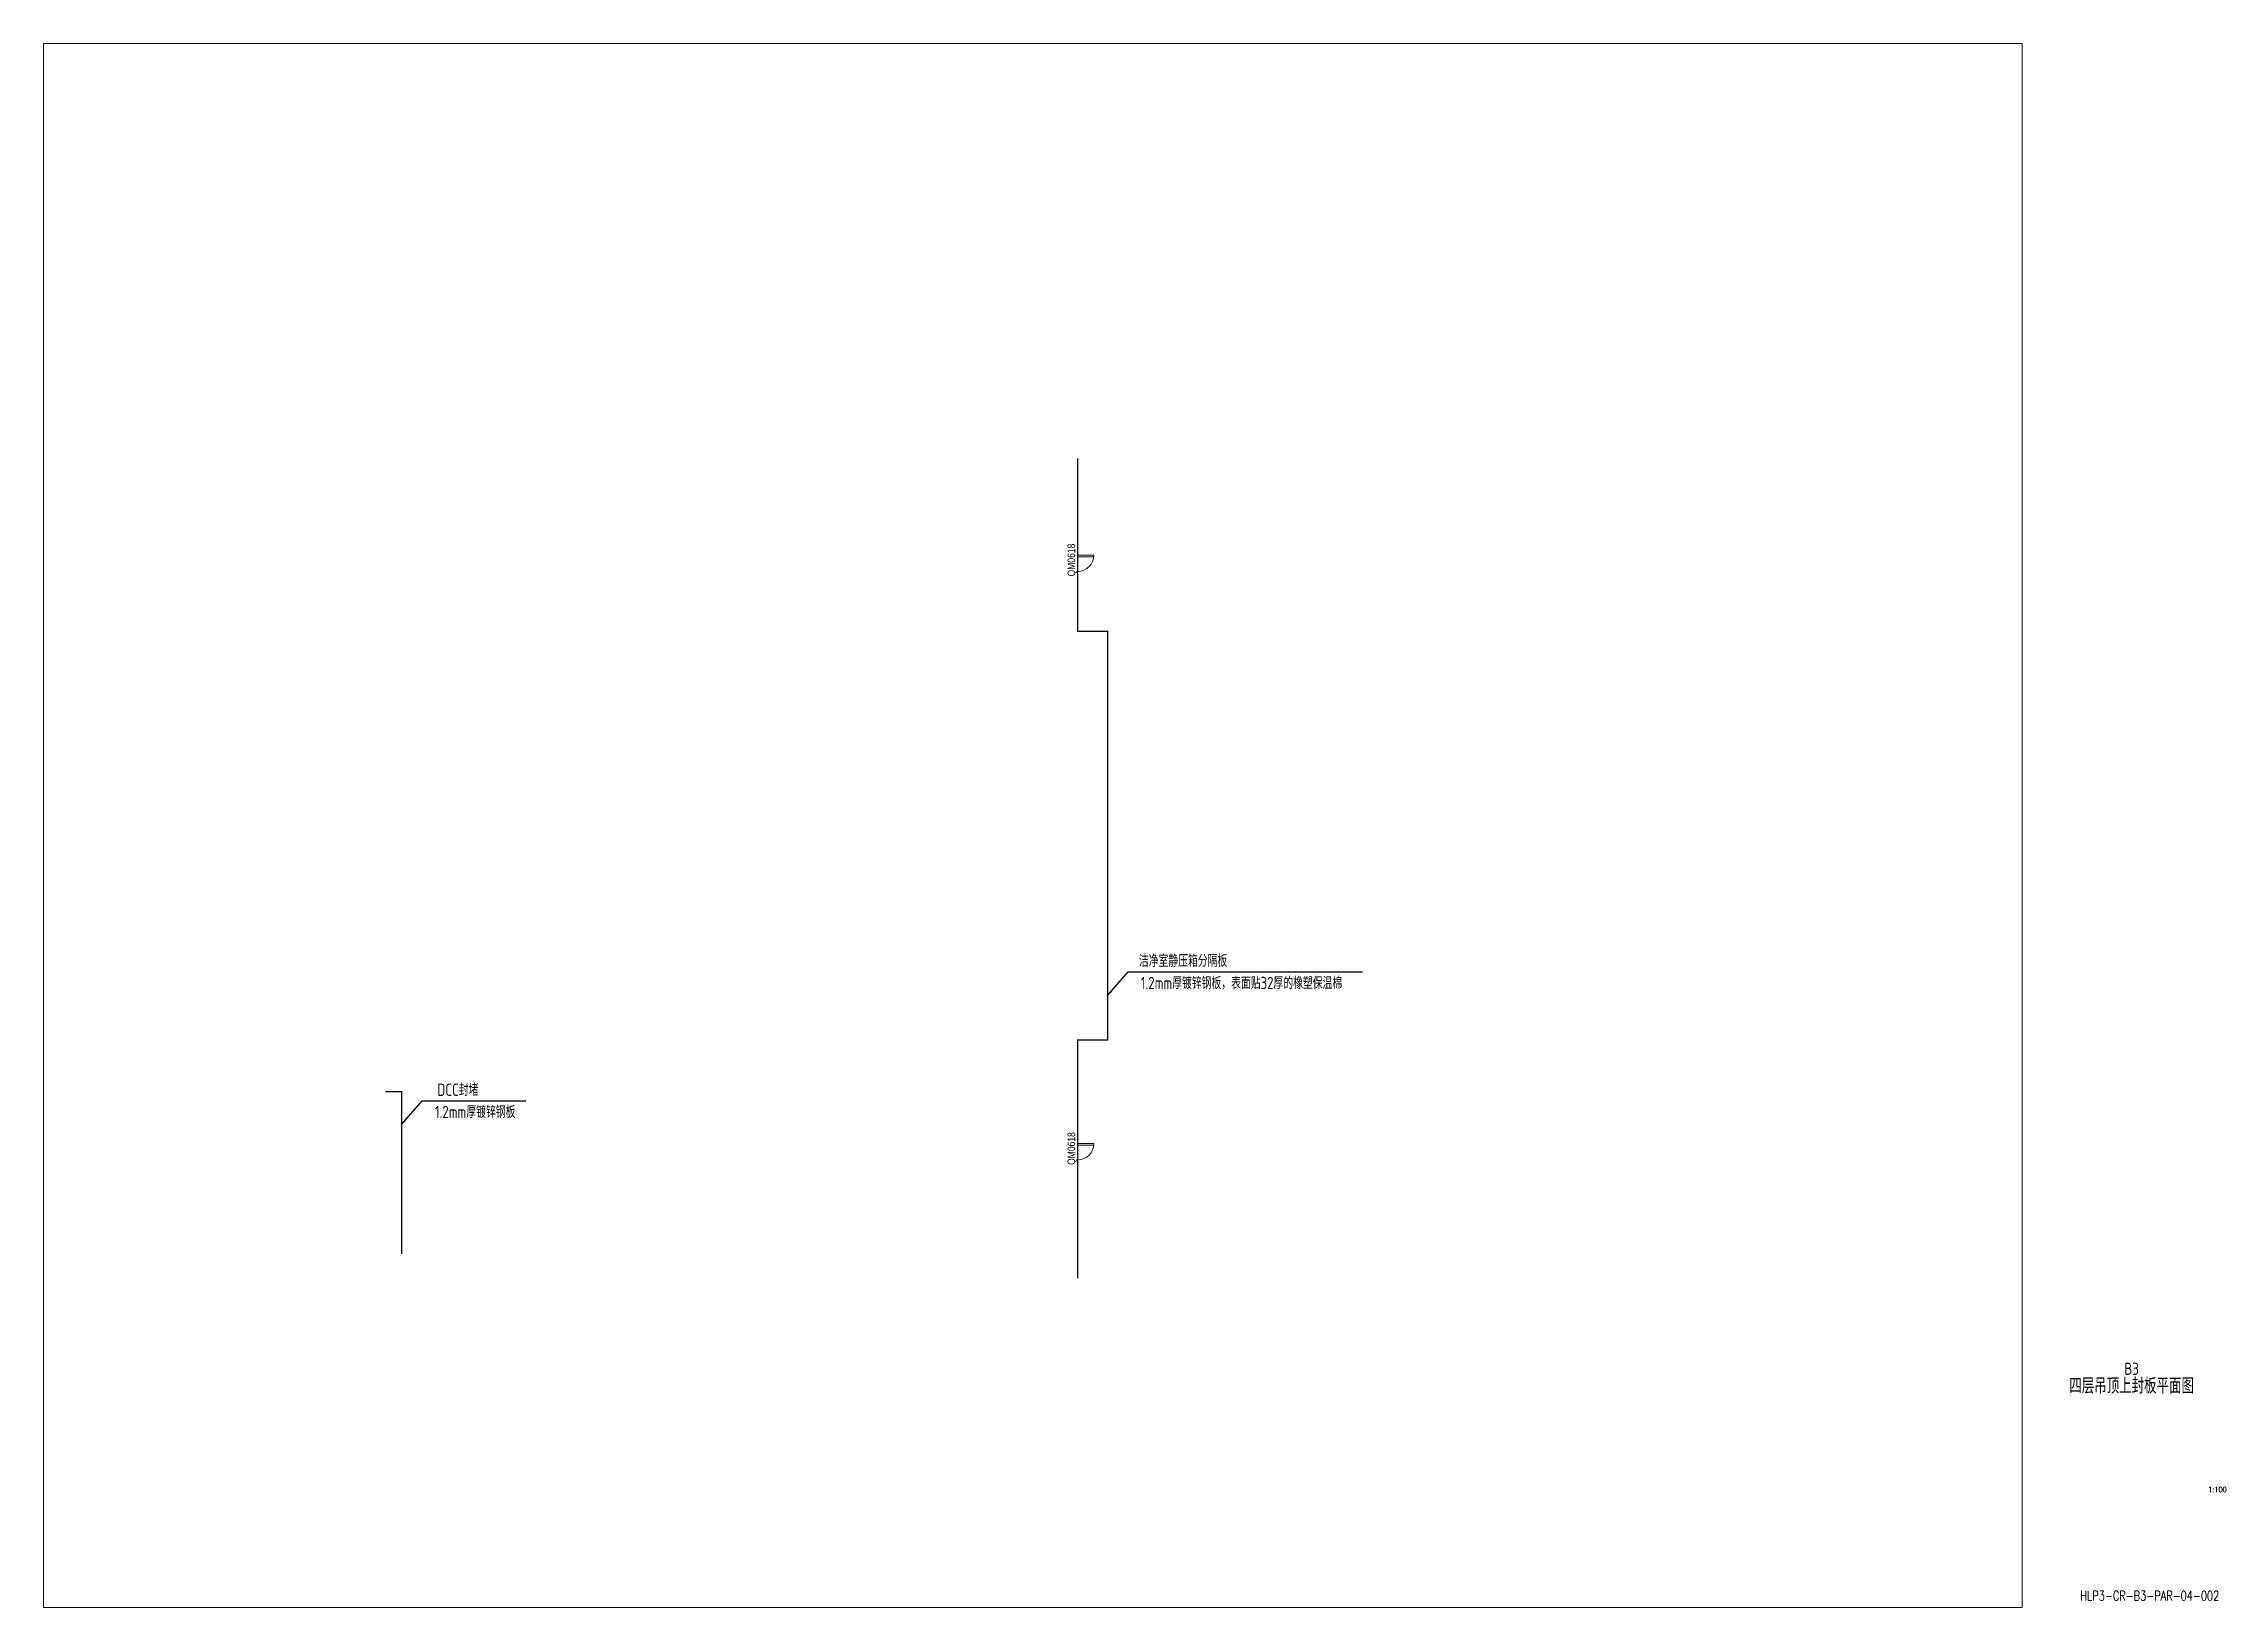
# Paper-space layout 'A1' of a CAD drawing. Header units: millimetres. Extents: x 25 to 825, y 10 to 584.
# The model-space entities are those that its viewports show. They can reach past a viewport. Long polylines and large blocks are cut down to what shows.
import ezdxf
from ezdxf.enums import TextEntityAlignment as Align

# ---------------------------------------------------------------- set-up
doc = ezdxf.new("R2010")
doc.units = ezdxf.units.MM
doc.header["$LTSCALE"] = 5
for name, color, linetype in [('0-TB-ATTRIB', 7, 'Continuous'), ('K-AREA_TEXT', 4, 'Continuous'), ('K-CEIL-GRID-46%', 210, 'Continuous'), ('K-K-PART-TP', 200, 'Continuous'), ('K-PART-TEXT', 4, 'Continuous')]:
    doc.layers.add(name, color=color, linetype=linetype)
doc.layers.add('K-PART-DOOR', color=10, linetype='Continuous', lineweight=18)
doc.styles.add('Arial', font='arial.ttf', dxfattribs={"width": 0.8, "height": 5.592013})
doc.styles.add('EDRI-COM', font='tssdeng.shx', dxfattribs={"width": 0.8, "bigfont": 'hztxt.shx'})
doc.styles.add('HZDF2', font='romans2.shx', dxfattribs={"width": 0.8, "bigfont": 'hzdf2.shx'})
doc.dimstyles.new('MW_DIM_TICK_035_150', dxfattribs={"dimscale": 150, "dimtxt": 3, "dimasz": 1.5, "dimexe": 1.6, "dimexo": 0.825, "dimgap": 1, "dimtad": 1, "dimdec": 0, "dimzin": 12, "dimdsep": 46, "dimtxsty": 'EDRI-COM', "dimblk": 'ARCHTICK', "dimcen": 1, "dimclrd": 256, "dimclre": 256, "dimclrt": 256, "dimadec": 0, "dimazin": 3, "dimtfac": 1, "dimtdec": 0, "dimtix": 1, "dimtmove": 2, "dimatfit": 1, "dimfxl": 1.25, "dimtolj": 1, "dimtzin": 0, "dimlwd": -1, "dimlwe": -1, "dimarcsym": 1})

# ---------------------------------------------------------------- blocks, each defined once
blk = doc.blocks.new('B-TITL-A1')
at = {"style": 'HZDF2', "width": 0.75}
blk.add_attdef('图纸编号', text='', height=88.9, dxfattribs=at).set_placement((27201.87, 362.77), align=Align.MIDDLE)
at = {"layer": '0-TB-ATTRIB', "color": 7, "style": 'EDRI-COM', "width": 0.8}
for tag, p in [('版次5', (26115.61, 9542.85)), ('发行日期5', (26753.07, 9542.85)), ('摘要5', (27756.14, 9542.85)), ('版次4', (26115.61, 9305.02)), ('发行日期4', (26753.07, 9305.02)), ('摘要4', (27756.14, 9305.02)), ('版次3', (26115.61, 9040.77)), ('发行日期3', (26753.07, 9040.77)), ('摘要3', (27756.14, 9040.77)), ('版次2', (26115.61, 8795.73)), ('发行日期2', (26753.07, 8795.73)), ('摘要2', (27756.14, 8795.73)), ('版次1', (26115.61, 8533.88)), ('发行日期1', (26753.07, 8533.88)), ('摘要1', (27756.14, 8533.88)), ('注册执业人', (27071.24, 7375.04))]:
    blk.add_attdef(tag, text='', height=60.45, dxfattribs=at).set_placement(p, align=Align.MIDDLE)
at = {"layer": '0-TB-ATTRIB', "style": 'EDRI-COM', "width": 0.8}
for tag, height, p in [('图名1', 114.3, (27032.72, 2478.75)), ('图名2', 145.16, (27032.72, 2326.35)), ('图名3', 114.3, (27032.72, 2173.95)), ('制图', 63.5, (26812.74, 1780.4)), ('设计阶段', 63.5, (27820.78, 1777.18)), ('设计', 63.5, (26812.74, 1569.02)), ('专业', 63.5, (27825.63, 1571.21)), ('校对', 63.5, (26812.74, 1379.23)), ('比例', 63.5, (27830.83, 1376.38)), ('审核', 63.5, (26806.36, 1168.24)), ('包号', 63.5, (27828.38, 1160.43)), ('审定', 63.5, (26806.36, 959.35)), ('张号', 63.5, (27834.9, 765.25)), ('专业负责人', 63.5, (26812.11, 755.7)), ('项目经理', 63.5, (27165.81, 753.23)), ('项目负责人', 63.5, (26808.36, 561.44))]:
    blk.add_attdef(tag, text='', height=height, dxfattribs=at).set_placement(p, align=Align.MIDDLE)
at = {"layer": '0-TB-ATTRIB', "style": 'EDRI-COM', "width": 0.8, "flags": 1}
blk.add_attdef('图幅', text='', height=63.5, dxfattribs=at).set_placement((27873.06, 961.43), align=Align.MIDDLE_RIGHT)
blk = doc.blocks.new('单开门 1000X2000')
blk.add_lwpolyline([(9, -6), (107, -6), (107, 994), (9, 994)], close=True)
blk.add_arc((9, -6), 1000, 0, 90)
blk = doc.blocks.new('_ArchTick')
at = {"color": 0, "linetype": 'ByBlock', "const_width": 0.4}
blk.add_lwpolyline([(-0.5, -0.5), (0.5, 0.5)], dxfattribs=at)

msp = doc.modelspace()

# ---------------------------------------------------------------- linework, layer by layer
at = {"layer": 'K-K-PART-TP', "const_width": 50}
for points in [[(25550, 30100), (25550, 23750), (26650, 23750), (26650, 8750), (25550, 8750), (25550, 0)], [(150, 6850), (750, 6850), (750, 900)]]:
    msp.add_lwpolyline(points, dxfattribs=at)

# ---------------------------------------------------------------- block references
at = {"layer": 'K-PART-DOOR', "xscale": 0.6, "yscale": 0.6, "zscale": 0.6, "rotation": 270}
for p in [(25554, 26555), (25554, 4955)]:
    msp.add_blockref('单开门 1000X2000', p, dxfattribs=at)

# ---------------------------------------------------------------- texts
at = {"layer": 'K-AREA_TEXT', "style": 'Arial', "width": 0.8}
for p in [(25322, 25767), (25322, 4167)]:
    msp.add_text('QM0618', height=280, rotation=90, dxfattribs=at).set_placement(p, align=Align.MIDDLE_LEFT)
at = {"layer": 'K-PART-TEXT', "style": 'EDRI-COM', "width": 0.8}
for s, p in [('洁净室静压箱分隔板', (27802, 11432)), ('1.2mm厚镀锌钢板，表面贴32厚的橡塑保温棉', (27870, 10618)), ('DCC封堵', (2058, 6699)), ('1.2mm厚镀锌钢板', (1970, 5885))]:
    msp.add_text(s, height=450, dxfattribs=at).set_placement(p)

# ---------------------------------------------------------------- leaders
at = {"layer": 'K-PART-TEXT'}
for points in [[(26650, 10383), (27407, 11255), (36000, 11255)], [(750, 5650), (1507, 6522), (5310, 6522)]]:
    msp.add_leader(points, dimstyle='MW_DIM_TICK_035_150', override={"dimgap": 1, "dimtad": 1}, dxfattribs=at)

psp = doc.layouts.new('A1')

# ---------------------------------------------------------------- block references
ref = psp.add_blockref('B-TITL-A1', (-273.17, 0))
ref.add_attrib('图纸编号', 'HLP3-CR-B3-PAR-04-002', dxfattribs={"height": 3.5, "style": 'HZDF2', "width": 0.75}).set_placement((797.77, 14.28), align=Align.MIDDLE)
ref.add_attrib('图名2', '四层吊顶上封板平面图', dxfattribs={"layer": '0-TB-ATTRIB', "height": 5.715, "style": 'EDRI-COM', "width": 0.8}).set_placement((791.11, 91.59), align=Align.MIDDLE)
ref.add_attrib('图名1', 'B3', dxfattribs={"layer": '0-TB-ATTRIB', "height": 4.5, "style": 'EDRI-COM', "width": 0.8}).set_placement((791.11, 97.59), align=Align.MIDDLE)

# ---------------------------------------------------------------- texts
at = {"layer": 'K-CEIL-GRID-46%', "color": 18, "true_color": 0x000000, "transparency": 33554687, "style": 'HZDF2', "width": 0.8}
psp.add_text('1:100', height=2, dxfattribs=at).set_placement((819.18, 52.27))

# ---------------------------------------------------------------- viewports
at = {"layer": 'Defpoints'}
psp.add_viewport(center=(388, 297), size=(726, 574), view_center_point=(23913, 16624), view_height=57400, dxfattribs=at)

doc.saveas('drawing.dxf')
